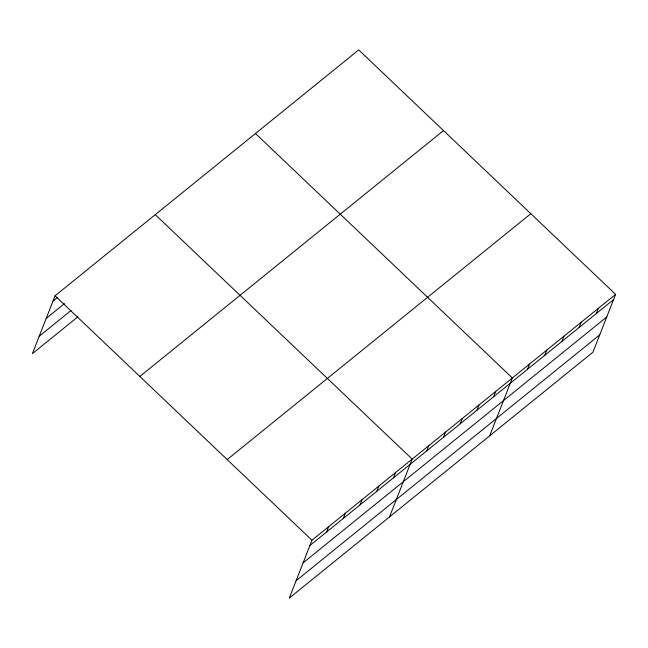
<?xml version="1.0" encoding="UTF-8"?>
<svg xmlns="http://www.w3.org/2000/svg" width="648" height="648" viewBox="0 0 648 648"><rect width="100%" height="100%" fill="white"/><g stroke="black" fill="none" stroke-linecap="round" stroke-linejoin="round"><path stroke-width="0.97" d="M615.6 294.37L311.955 540.246L289.283 598.088L592.928 352.212L615.6 294.37L358.717 49.912L55.072 295.788L32.4 353.63L77.946 316.751M326.592 531.976L328.658 526.719M343.294 518.449L345.352 513.2M359.996 504.93L362.054 499.673M376.699 491.403L378.756 486.154M393.401 477.884L395.458 472.627M389.489 516.95L412.16 459.108L155.269 214.65M426.797 450.838L428.855 445.581M443.499 437.311L445.557 432.062M460.202 423.792L462.259 418.535M476.904 410.265L478.961 405.016M493.598 396.746L495.663 391.489M489.694 435.812L512.357 377.97L255.474 133.512M527.504 369.287L529.57 364.038M544.717 355.355L546.774 350.106M561.921 341.423L563.979 336.166M579.126 327.491L581.183 322.234M596.338 313.559L598.396 308.302M53.006 301.036L57.567 297.351M46.211 318.395L64.427 303.645M39.204 336.272L71.086 310.457M139.838 376.456L443.491 130.58M227.181 459.57L530.825 213.702M309.898 545.495L613.543 299.627M303.094 562.853L606.739 316.977M296.087 580.73L599.732 334.862M55.072 295.788L311.955 540.246"/></g></svg>
